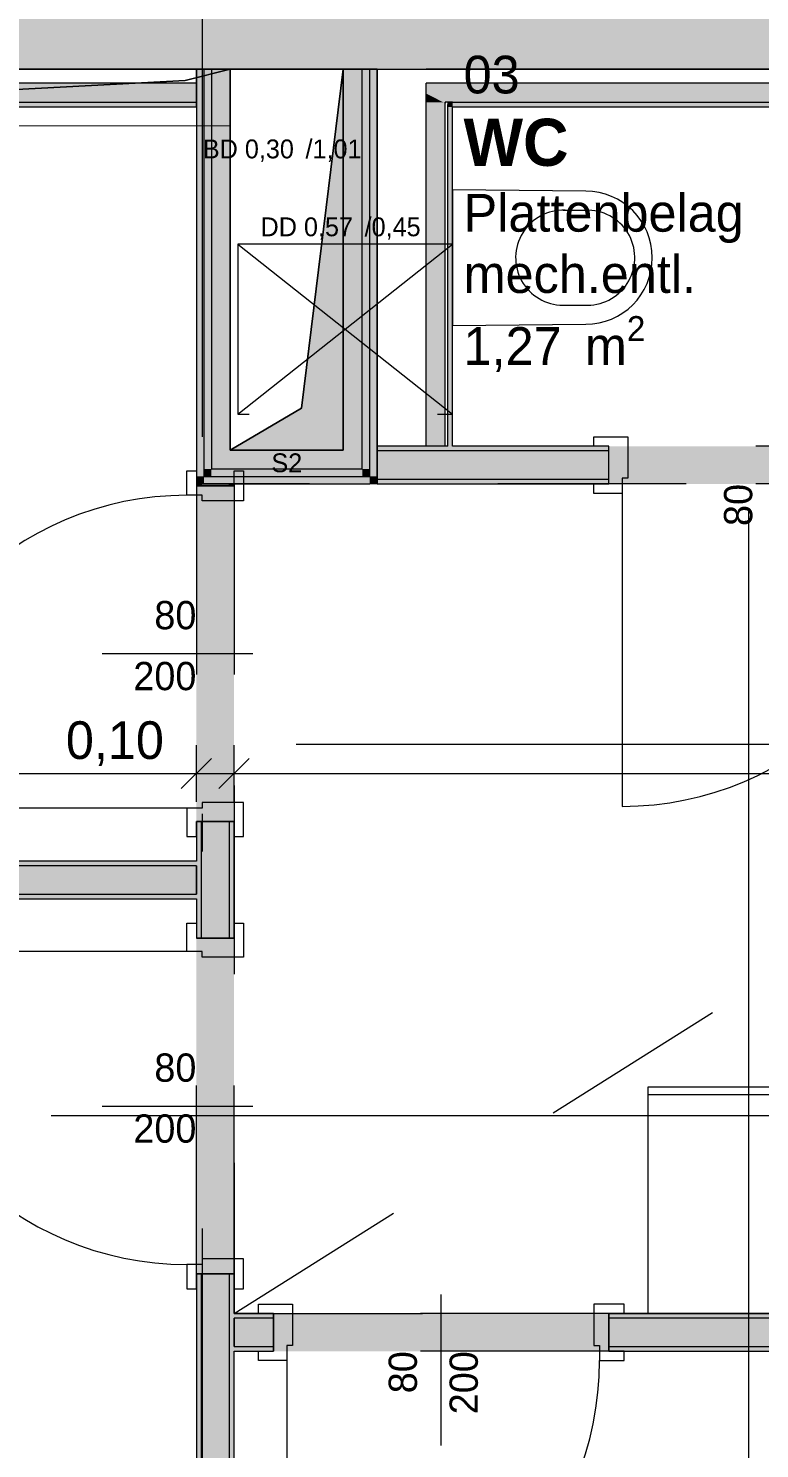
# Model space of a CAD drawing. Header units: metres. Extents: x -3 to 171, y -23 to 41.
# Drawn here: x 2.539 to 4.48, y -9.883 to -6.117 of the extents above; entities that cross this region are included whole.
import ezdxf

# ---------------------------------------------------------------- set-up
doc = ezdxf.new("R2010")
doc.units = ezdxf.units.M
doc.header["$MEASUREMENT"] = 0
for name, pattern in [('Achse', [0.004, 0.002, -0.001, 0, -0.001]), ('Schnittlinie', [0.006, 0.003, -0.0015, 0, -0.0015]), ('Strichlinie eng', [0.002, 0.0015, -0.0005]), ('Untersicht', [0.001, 0.0005, -0.0005])]:
    doc.linetypes.add(name, pattern=pattern)
for name, color, linetype in [('4._1.DG PP STG1_1_000 Achsraster', 7, 'Continuous'), ('4._1.DG PP STG1_1_120 Wand Innen tragend', 7, 'Continuous'), ('4._1.DG PP STG1_1_130 Wand Innen', 7, 'Continuous'), ('4._1.DG PP STG1_1_170 Schachtwände', 7, 'Continuous'), ('4._1.DG PP STG1_1_230 Decke abgehaengt', 7, 'Continuous'), ('4._1.DG PP STG1_1_270 Deckendurchbruchsymbol', 7, 'Continuous'), ('4._1.DG PP STG1_1_510 Möblierung', 7, 'Continuous'), ('4._1.DG PP STG1_1_540 Sanitäreinrichtung', 7, 'Continuous'), ('4._1.DG PP STG1_1_810 Raum', 7, 'Continuous'), ('4._1.DG PP STG1_1_851 Marker Schnitt', 7, 'Continuous'), ('4._1.DG PP STG1_1_950 Polierplan Bemaßung', 7, 'Continuous')]:
    doc.layers.add(name, color=color, linetype=linetype)
doc.styles.add('ERSTELLTER_STIL_2', font='')
doc.styles.add('ERSTELLTER_STIL_6', font='')
doc.styles.get('ERSTELLTER_STIL_2').set_extended_font_data('Eurostile')
doc.styles.get('ERSTELLTER_STIL_6').set_extended_font_data('Eurostile', bold=True)

msp = doc.modelspace()

# ---------------------------------------------------------------- hatches: boundary and pattern name
at = {"layer": '4._1.DG PP STG1_1_120 Wand Innen tragend', "linetype": 'Continuous', "lineweight": 13, "true_color": 0x3f7f02}
for points in [[(3.445, -6.045), (0.3322, -6.045), (0.3328, -6.225), (3.445, -6.225)], [(3.445, -6.225), (6.845, -6.225), (6.845, -6.045), (3.445, -6.045)]]:
    msp.add_hatch(color=76, dxfattribs=at).paths.add_polyline_path(points)
at = {"layer": '4._1.DG PP STG1_1_130 Wand Innen', "linetype": 'Continuous', "lineweight": 13, "true_color": 0xffaa00}
for points in [[(0.3331, -6.3125), (2.985, -6.3125), (2.985, -6.2625), (0.333, -6.2625)], [(3.645, -6.2625), (3.595, -6.2625), (3.595, -6.29), (3.64, -6.3125), (3.645, -6.3125)], [(3.645, -6.3125), (6.345, -6.3125), (6.345, -6.2625), (3.645, -6.2625)], [(3.64, -6.3125), (3.595, -6.29), (3.595, -6.3125)], [(3.595, -6.3125), (3.595, -7.225), (3.645, -7.225), (3.645, -6.315), (3.64, -6.3125)], [(3.645, -6.3125), (3.64, -6.3125), (3.645, -6.315)], [(3.465, -7.2375), (3.465, -7.3125), (4.08, -7.3125), (4.08, -7.2375)], [(2.9975, -7.325), (2.9975, -7.33), (3.0725, -7.33), (3.0725, -7.325)], [(2.9975, -8.22), (2.9975, -8.53), (3.0725, -8.53), (3.0725, -8.22)], [(0.3408, -8.4125), (2.985, -8.4125), (2.985, -8.3375), (0.3406, -8.3375)], [(2.9975, -9.42), (2.9975, -14.69), (3.0725, -14.69), (3.0725, -9.42)], [(3.085, -9.6125), (3.19, -9.6125), (3.19, -9.5375), (3.085, -9.5375)], [(4.08, -9.6125), (5.305, -9.6125), (5.305, -9.5375), (4.08, -9.5375)]]:
    msp.add_hatch(color=40, dxfattribs=at).paths.add_polyline_path(points)
at = {"layer": '4._1.DG PP STG1_1_130 Wand Innen', "linetype": 'Continuous', "lineweight": 13, "true_color": 0xfb02fe}
for points in [[(0.3332, -6.325), (2.985, -6.325), (2.985, -6.3125), (0.3331, -6.3125)], [(3.6525, -6.3125), (3.6525, -6.3188), (3.665, -6.325), (3.665, -6.3125)], [(3.665, -6.325), (3.6525, -6.3188), (3.6525, -6.325)], [(3.6525, -6.325), (3.6525, -7.225), (3.665, -7.225), (3.665, -6.325)], [(3.665, -6.325), (6.345, -6.325), (6.345, -6.3125), (3.665, -6.3125)], [(3.465, -7.225), (3.465, -7.2375), (4.08, -7.2375), (4.08, -7.225)], [(2.985, -7.325), (2.985, -7.33), (2.9975, -7.33), (2.9975, -7.325)], [(3.0725, -7.325), (3.0725, -7.33), (3.085, -7.33), (3.085, -7.325)], [(4.08, -7.3125), (3.465, -7.3125), (3.465, -7.325), (4.08, -7.325)], [(2.9975, -8.22), (2.985, -8.22), (2.985, -8.53), (2.9975, -8.53)], [(3.0725, -8.53), (3.085, -8.53), (3.085, -8.22), (3.0725, -8.22)], [(2.985, -8.325), (0.3405, -8.325), (0.3406, -8.3375), (2.985, -8.3375)], [(0.3409, -8.425), (2.985, -8.425), (2.985, -8.4125), (0.3408, -8.4125)], [(2.985, -14.69), (2.9975, -14.69), (2.9975, -9.42), (2.985, -9.42)], [(3.0725, -9.42), (3.0725, -14.69), (3.085, -14.69), (3.085, -9.42)], [(3.085, -9.525), (3.085, -9.5375), (3.19, -9.5375), (3.19, -9.525)], [(4.08, -9.5375), (5.305, -9.5375), (5.305, -9.525), (4.08, -9.525)], [(3.19, -9.6125), (3.085, -9.6125), (3.085, -9.625), (3.19, -9.625)], [(4.08, -9.6125), (4.08, -9.625), (5.305, -9.625), (5.305, -9.6125)]]:
    msp.add_hatch(color=6, dxfattribs=at).paths.add_polyline_path(points)
at = {"layer": '4._1.DG PP STG1_1_130 Wand Innen', "linetype": 'Continuous', "lineweight": 0, "true_color": 0xffffff}
for points in [[(4.08, -7.325), (4.97, -7.325), (4.97, -7.225), (4.08, -7.225)], [(3.085, -8.22), (3.085, -7.33), (2.985, -7.33), (2.985, -8.22)], [(3.085, -8.53), (2.985, -8.53), (2.985, -9.42), (3.085, -9.42)], [(3.19, -9.525), (3.19, -9.625), (4.08, -9.625), (4.08, -9.525)]]:
    msp.add_hatch(color=7, dxfattribs=at).paths.add_polyline_path(points)
at = {"layer": '4._1.DG PP STG1_1_170 Schachtwände', "linetype": 'Continuous', "lineweight": 13, "true_color": 0xfb02fe}
for points in [[(3.005, -7.305), (3.005, -6.225), (2.985, -6.225), (2.985, -7.305)], [(3.025, -7.285), (3.025, -6.225), (3.005, -6.225), (3.005, -7.285)], [(3.445, -7.285), (3.445, -6.225), (3.425, -6.225), (3.425, -7.285)], [(3.465, -7.305), (3.465, -6.225), (3.445, -6.225), (3.445, -7.305)], [(2.985, -7.325), (3.005, -7.325), (3.005, -7.305)], [(2.985, -7.305), (2.985, -7.325), (3.005, -7.305)], [(3.025, -7.285), (3.005, -7.305), (3.025, -7.305)], [(3.005, -7.285), (3.005, -7.305), (3.025, -7.285)], [(3.005, -7.325), (3.445, -7.325), (3.445, -7.305), (3.005, -7.305)], [(3.425, -7.285), (3.025, -7.285), (3.025, -7.305), (3.425, -7.305)], [(3.425, -7.305), (3.445, -7.305), (3.425, -7.285)], [(3.425, -7.285), (3.445, -7.305), (3.445, -7.285)], [(3.445, -7.325), (3.465, -7.325), (3.445, -7.305)], [(3.445, -7.305), (3.465, -7.325), (3.465, -7.305)]]:
    msp.add_hatch(color=6, dxfattribs=at).paths.add_polyline_path(points)
at = {"layer": '4._1.DG PP STG1_1_170 Schachtwände', "linetype": 'Continuous', "lineweight": 13, "true_color": 0xffaa00}
for points in [[(3.075, -7.235), (3.075, -6.225), (3.025, -6.225), (3.025, -7.235)], [(3.425, -7.235), (3.425, -6.225), (3.375, -6.225), (3.375, -7.235)], [(3.075, -7.235), (3.025, -7.285), (3.075, -7.285)], [(3.025, -7.235), (3.025, -7.285), (3.075, -7.235)], [(3.375, -7.235), (3.075, -7.235), (3.075, -7.285), (3.375, -7.285)], [(3.375, -7.285), (3.425, -7.285), (3.375, -7.235)], [(3.375, -7.235), (3.425, -7.285), (3.425, -7.235)]]:
    msp.add_hatch(color=40, dxfattribs=at).paths.add_polyline_path(points)
at = {"layer": '4._1.DG PP STG1_1_270 Deckendurchbruchsymbol', "linetype": 'Continuous', "lineweight": 0}
msp.add_hatch(color=8, dxfattribs=at).paths.add_polyline_path([(3.075, -7.235), (3.375, -7.235), (3.375, -6.225), (3.2638, -7.1238)])

# ---------------------------------------------------------------- linework, layer by layer
at = {"layer": '4._1.DG PP STG1_1_000 Achsraster', "color": 5, "linetype": 'Achse', "lineweight": 0, "ltscale": 1000}
for p, q in [((3, 3), (3, -22.5231)), ((-1.5, -9), (21, -9))]:
    msp.add_line(p, q, dxfattribs=at)
at = {"layer": '4._1.DG PP STG1_1_120 Wand Innen tragend', "color": 7, "linetype": 'Continuous', "lineweight": 18, "ltscale": 1000, "flags": 128}
for points in [[(0.3328, -6.225), (3.445, -6.225)], [(3.445, -6.225), (6.415, -6.225)]]:
    msp.add_lwpolyline(points, dxfattribs=at)
at = {"layer": '4._1.DG PP STG1_1_130 Wand Innen', "color": 7, "linetype": 'Continuous', "lineweight": 18, "ltscale": 1000}
for p, q in [((2.985, -6.2625), (0.333, -6.2625)), ((3.595, -6.29), (3.595, -6.2625)), ((3.645, -6.2625), (3.595, -6.2625)), ((3.645, -6.2625), (3.595, -6.2625)), ((6.345, -6.2625), (3.645, -6.2625)), ((0.3331, -6.3125), (2.985, -6.3125)), ((3.595, -7.225), (3.595, -6.29)), ((3.645, -6.3125), (3.645, -6.315)), ((3.6525, -6.3125), (3.645, -6.3125)), ((3.6525, -6.3125), (3.645, -6.3125)), ((3.645, -7.225), (3.645, -6.315)), ((3.6525, -6.3125), (3.6525, -6.3188)), ((3.665, -6.3125), (3.6525, -6.3125)), ((3.665, -6.3125), (3.6525, -6.3125)), ((3.6525, -7.225), (3.6525, -6.3188)), ((3.665, -6.3125), (6.345, -6.3125)), ((4.08, -7.2375), (4.08, -7.225)), ((4.08, -7.2375), (4.08, -7.225)), ((4.08, -7.2375), (4.08, -7.225)), ((4.08, -7.2375), (3.465, -7.2375)), ((4.08, -7.3125), (4.08, -7.2375)), ((4.08, -7.3125), (4.08, -7.2375)), ((4.08, -7.3125), (4.08, -7.2375)), ((2.9975, -7.33), (2.985, -7.33)), ((2.9975, -7.33), (2.985, -7.33)), ((2.9975, -7.33), (2.985, -7.33)), ((2.9975, -7.325), (2.9975, -7.33)), ((3.0725, -7.33), (2.9975, -7.33)), ((3.0725, -7.33), (2.9975, -7.33)), ((3.0725, -7.33), (2.9975, -7.33)), ((3.0725, -7.33), (3.0725, -7.325)), ((3.085, -7.33), (3.0725, -7.33)), ((3.085, -7.33), (3.0725, -7.33)), ((3.085, -7.33), (3.0725, -7.33)), ((3.465, -7.3125), (4.08, -7.3125)), ((4.08, -7.325), (4.08, -7.3125)), ((4.08, -7.325), (4.08, -7.3125)), ((4.08, -7.325), (4.08, -7.3125)), ((2.9975, -8.22), (2.985, -8.22)), ((2.9975, -8.22), (2.985, -8.22)), ((2.9975, -8.22), (2.985, -8.22)), ((2.9975, -8.22), (2.9975, -8.53)), ((3.0725, -8.22), (2.9975, -8.22)), ((3.0725, -8.22), (2.9975, -8.22)), ((3.0725, -8.22), (2.9975, -8.22)), ((3.0725, -8.53), (3.0725, -8.22)), ((3.085, -8.22), (3.0725, -8.22)), ((3.085, -8.22), (3.0725, -8.22)), ((3.085, -8.22), (3.0725, -8.22)), ((2.985, -8.3375), (0.3406, -8.3375)), ((0.3408, -8.4125), (2.985, -8.4125)), ((2.9975, -8.53), (2.985, -8.53)), ((2.9975, -8.53), (2.985, -8.53)), ((2.9975, -8.53), (2.985, -8.53)), ((3.0725, -8.53), (2.9975, -8.53)), ((3.0725, -8.53), (2.9975, -8.53)), ((3.0725, -8.53), (2.9975, -8.53)), ((3.085, -8.53), (3.0725, -8.53)), ((3.085, -8.53), (3.0725, -8.53)), ((3.085, -8.53), (3.0725, -8.53)), ((2.9975, -9.42), (2.985, -9.42)), ((2.9975, -9.42), (2.985, -9.42)), ((2.9975, -9.42), (2.985, -9.42)), ((2.9975, -9.42), (2.9975, -14.69)), ((3.0725, -9.42), (2.9975, -9.42)), ((3.0725, -9.42), (2.9975, -9.42)), ((3.0725, -9.42), (2.9975, -9.42)), ((3.0725, -14.69), (3.0725, -9.42)), ((3.085, -9.42), (3.0725, -9.42)), ((3.085, -9.42), (3.0725, -9.42)), ((3.085, -9.42), (3.0725, -9.42)), ((3.19, -9.525), (3.19, -9.5375)), ((3.19, -9.525), (3.19, -9.5375)), ((3.19, -9.525), (3.19, -9.5375)), ((4.08, -9.525), (4.08, -9.5375)), ((4.08, -9.525), (4.08, -9.5375)), ((4.08, -9.525), (4.08, -9.5375)), ((3.19, -9.5375), (3.085, -9.5375)), ((3.19, -9.5375), (3.19, -9.6125)), ((3.19, -9.5375), (3.19, -9.6125)), ((3.19, -9.5375), (3.19, -9.6125)), ((5.305, -9.5375), (4.08, -9.5375)), ((4.08, -9.5375), (4.08, -9.6125)), ((4.08, -9.5375), (4.08, -9.6125)), ((4.08, -9.5375), (4.08, -9.6125)), ((3.085, -9.6125), (3.19, -9.6125)), ((3.19, -9.6125), (3.19, -9.625)), ((3.19, -9.6125), (3.19, -9.625)), ((3.19, -9.6125), (3.19, -9.625)), ((4.08, -9.6125), (5.305, -9.6125)), ((4.08, -9.6125), (4.08, -9.625)), ((4.08, -9.6125), (4.08, -9.625)), ((4.08, -9.6125), (4.08, -9.625))]:
    msp.add_line(p, q, dxfattribs=at)
at = {"layer": '4._1.DG PP STG1_1_130 Wand Innen', "color": 7, "linetype": 'Continuous', "lineweight": 13, "ltscale": 1000}
for p, q in [((4.04, -7.225), (4.04, -7.2)), ((4.04, -7.2), (4.13, -7.2)), ((4.08, -7.225), (4.04, -7.225)), ((4.08, -7.325), (4.08, -7.225)), ((4.13, -7.2), (4.13, -7.31)), ((2.96, -7.355), (2.96, -7.29)), ((2.96, -7.29), (2.985, -7.29)), ((2.985, -7.29), (2.985, -7.33)), ((3.085, -7.33), (3.085, -7.29)), ((3.085, -7.29), (3.11, -7.29)), ((3.11, -7.29), (3.11, -7.37)), ((2.985, -7.33), (3.085, -7.33)), ((4.04, -7.35), (4.04, -7.325)), ((4.04, -7.325), (4.08, -7.325)), ((4.13, -7.31), (4.115, -7.31)), ((4.115, -7.31), (4.115, -7.35)), ((3, -7.355), (2.96, -7.355)), ((3, -7.37), (3, -7.355)), ((3.11, -7.37), (3, -7.37)), ((4.115, -7.35), (4.04, -7.35)), ((4.115, -7.35), (4.115, -8.18)), ((2.735, -7.775), (3.135, -7.775)), ((3.11, -8.17), (3, -8.17)), ((3, -8.17), (3, -8.185)), ((3.11, -8.26), (3.11, -8.17)), ((2.96, -8.185), (2.13, -8.185)), ((3, -8.185), (2.96, -8.185)), ((2.96, -8.185), (2.96, -8.26)), ((2.985, -8.26), (2.985, -8.22)), ((2.985, -8.22), (3.085, -8.22)), ((3.085, -8.22), (3.085, -8.26)), ((2.96, -8.26), (2.985, -8.26)), ((3.085, -8.26), (3.11, -8.26)), ((2.96, -8.565), (2.96, -8.49)), ((2.96, -8.49), (2.985, -8.49)), ((2.985, -8.49), (2.985, -8.53)), ((3.085, -8.53), (3.085, -8.49)), ((3.085, -8.49), (3.11, -8.49)), ((3.11, -8.49), (3.11, -8.58)), ((2.985, -8.53), (3.085, -8.53)), ((2.96, -8.565), (2.13, -8.565)), ((3, -8.565), (2.96, -8.565)), ((3, -8.58), (3, -8.565)), ((3.11, -8.58), (3, -8.58)), ((2.735, -8.975), (3.135, -8.975)), ((3, -9.395), (2.96, -9.395)), ((2.96, -9.395), (2.96, -9.46)), ((3.11, -9.38), (3, -9.38)), ((3, -9.38), (3, -9.395)), ((3.11, -9.46), (3.11, -9.38)), ((2.985, -9.46), (2.985, -9.42)), ((2.985, -9.42), (3.085, -9.42)), ((3.085, -9.42), (3.085, -9.46)), ((2.96, -9.46), (2.985, -9.46)), ((3.085, -9.46), (3.11, -9.46)), ((3.635, -9.875), (3.635, -9.475)), ((3.15, -9.525), (3.15, -9.5)), ((3.15, -9.5), (3.24, -9.5)), ((3.19, -9.525), (3.15, -9.525)), ((3.19, -9.625), (3.19, -9.525)), ((3.24, -9.5), (3.24, -9.61)), ((4.04, -9.5), (4.04, -9.61)), ((4.12, -9.5), (4.04, -9.5)), ((4.08, -9.625), (4.08, -9.525)), ((4.08, -9.525), (4.12, -9.525)), ((4.12, -9.525), (4.12, -9.5)), ((3.15, -9.65), (3.15, -9.625)), ((3.15, -9.625), (3.19, -9.625)), ((3.24, -9.61), (3.225, -9.61)), ((3.225, -9.61), (3.225, -9.65)), ((4.04, -9.61), (4.055, -9.61)), ((4.055, -9.61), (4.055, -9.65)), ((4.12, -9.625), (4.08, -9.625)), ((4.12, -9.65), (4.12, -9.625)), ((3.225, -9.65), (3.15, -9.65)), ((3.225, -9.65), (3.225, -10.48)), ((4.055, -9.65), (4.12, -9.65))]:
    msp.add_line(p, q, dxfattribs=at)
at = {"layer": '4._1.DG PP STG1_1_130 Wand Innen', "color": 8, "linetype": 'Untersicht', "lineweight": 13, "ltscale": 1000}
for p, q in [((4.97, -7.225), (4.08, -7.225)), ((2.985, -7.33), (2.985, -8.22)), ((3.085, -7.33), (3.085, -8.22)), ((4.97, -7.325), (4.08, -7.325)), ((2.985, -9.42), (2.985, -8.53)), ((3.085, -9.42), (3.085, -8.53)), ((4.08, -9.525), (3.19, -9.525)), ((4.08, -9.625), (3.19, -9.625))]:
    msp.add_line(p, q, dxfattribs=at)
at = {"layer": '4._1.DG PP STG1_1_130 Wand Innen', "color": 7, "linetype": 'Continuous', "lineweight": 18, "ltscale": 1000, "flags": 128}
for points in [[(2.985, -6.225), (0.3328, -6.225)], [(2.985, -6.325), (2.985, -6.225)], [(3.465, -6.225), (3.595, -6.225)], [(3.465, -6.225), (3.465, -7.225)], [(6.345, -6.225), (3.595, -6.225)], [(0.3332, -6.325), (2.985, -6.325)], [(3.665, -7.225), (3.665, -6.325)], [(3.665, -6.325), (5.075, -6.325)], [(3.595, -7.225), (3.465, -7.225)], [(3.6525, -7.225), (3.465, -7.225)], [(3.465, -7.225), (3.465, -7.325)], [(3.645, -7.225), (3.595, -7.225)], [(3.6525, -7.225), (3.645, -7.225)], [(4.08, -7.225), (3.665, -7.225)], [(2.985, -7.325), (2.985, -7.33)], [(3.085, -7.325), (2.985, -7.325)], [(3.085, -7.33), (3.085, -7.325)], [(3.465, -7.325), (4.08, -7.325)], [(2.985, -8.22), (2.985, -8.325)], [(3.085, -8.53), (3.085, -8.22)], [(2.985, -8.325), (0.3405, -8.325)], [(2.985, -8.4125), (2.985, -8.3375)], [(2.985, -8.3375), (2.985, -8.4125)], [(0.3409, -8.425), (2.985, -8.425)], [(2.985, -8.425), (2.985, -8.53)], [(2.985, -9.42), (2.985, -14.69)], [(3.085, -9.525), (3.085, -9.42)], [(3.19, -9.525), (3.085, -9.525)], [(5.305, -9.525), (4.08, -9.525)], [(3.085, -9.5375), (3.085, -9.6125)], [(3.085, -9.6125), (3.085, -9.5375)], [(3.085, -9.625), (3.19, -9.625)], [(3.085, -14.69), (3.085, -9.625)], [(4.08, -9.625), (5.305, -9.625)]]:
    msp.add_lwpolyline(points, dxfattribs=at)
at = {"layer": '4._1.DG PP STG1_1_130 Wand Innen', "color": 7, "linetype": 'Continuous', "lineweight": 13, "ltscale": 1000}
for centre, start, end in [((2.96, -8.185), 90, 180), ((4.115, -7.35), 270, 0), ((2.96, -8.565), 180, 270), ((3.225, -9.65), 270, 0)]:
    msp.add_arc(centre, 0.83, start, end, dxfattribs=at)
at = {"layer": '4._1.DG PP STG1_1_170 Schachtwände', "color": 7, "linetype": 'Continuous', "lineweight": 18, "ltscale": 1000}
for p, q in [((3.005, -6.225), (3.005, -7.285)), ((3.025, -6.225), (3.025, -7.235)), ((3.425, -7.235), (3.425, -6.225)), ((3.445, -7.285), (3.445, -6.225)), ((3.025, -7.235), (3.025, -7.285)), ((3.425, -7.285), (3.425, -7.235)), ((3.005, -7.285), (3.005, -7.305)), ((3.005, -7.305), (3.025, -7.305)), ((3.025, -7.285), (3.075, -7.285)), ((3.025, -7.285), (3.075, -7.285)), ((3.025, -7.305), (3.425, -7.305)), ((3.075, -7.285), (3.375, -7.285)), ((3.375, -7.285), (3.425, -7.285)), ((3.375, -7.285), (3.425, -7.285)), ((3.425, -7.305), (3.445, -7.305)), ((3.445, -7.305), (3.445, -7.285))]:
    msp.add_line(p, q, dxfattribs=at)
at = {"layer": '4._1.DG PP STG1_1_170 Schachtwände', "color": 7, "linetype": 'Continuous', "lineweight": 18, "ltscale": 1000, "flags": 128}
for points in [[(2.985, -6.225), (3.005, -6.225)], [(2.985, -6.225), (2.985, -7.325)], [(3.005, -6.225), (3.025, -6.225)], [(3.025, -6.225), (3.075, -6.225)], [(3.075, -7.235), (3.075, -6.225)], [(3.425, -6.225), (3.375, -6.225)], [(3.375, -6.225), (3.375, -7.235)], [(3.445, -6.225), (3.425, -6.225)], [(3.465, -6.225), (3.445, -6.225)], [(3.465, -7.325), (3.465, -6.225)], [(3.375, -7.235), (3.075, -7.235)], [(2.985, -7.325), (3.005, -7.325)], [(3.005, -7.325), (3.445, -7.325)], [(3.465, -7.325), (3.445, -7.325)]]:
    msp.add_lwpolyline(points, dxfattribs=at)
at = {"layer": '4._1.DG PP STG1_1_230 Decke abgehaengt', "color": 8, "linetype": 'Untersicht', "lineweight": 13, "ltscale": 1000}
msp.add_line((3.085, -9.525), (6.585, -7.325), dxfattribs=at)
at = {"layer": '4._1.DG PP STG1_1_230 Decke abgehaengt', "color": 8, "linetype": 'Untersicht', "lineweight": 13, "ltscale": 1000, "flags": 128}
msp.add_lwpolyline([(3.085, -9.525), (5.305, -9.525), (5.305, -8.925), (5.685, -8.925), (6.585, -8.925), (6.585, -7.325), (3.085, -7.325)], close=True, dxfattribs=at)
at = {"layer": '4._1.DG PP STG1_1_270 Deckendurchbruchsymbol', "color": 7, "linetype": 'Strichlinie eng', "lineweight": 13, "ltscale": 1000}
for p, q in [((3.095, -7.1395), (3.665, -6.6895)), ((3.095, -6.6895), (3.665, -7.1395))]:
    msp.add_line(p, q, dxfattribs=at)
at = {"layer": '4._1.DG PP STG1_1_270 Deckendurchbruchsymbol', "color": 1, "linetype": 'Continuous', "lineweight": 0, "ltscale": 1000, "flags": 128}
for points in [[(2.9548, -6.2548), (3.075, -6.225), (0.715, -6.2248), (0.715, -6.3748)], [(0.715, -6.3748), (3.075, -6.375), (3.075, -6.225), (2.9548, -6.2548)]]:
    msp.add_lwpolyline(points, close=True, dxfattribs=at)
at = {"layer": '4._1.DG PP STG1_1_270 Deckendurchbruchsymbol', "color": 7, "linetype": 'Continuous', "lineweight": 13, "ltscale": 1000, "flags": 128}
for points in [[(3.2638, -7.1238), (3.375, -6.225), (3.075, -6.225), (3.075, -7.235)], [(3.075, -7.235), (3.375, -7.235), (3.375, -6.225), (3.2638, -7.1238)]]:
    msp.add_lwpolyline(points, close=True, dxfattribs=at)
at = {"layer": '4._1.DG PP STG1_1_270 Deckendurchbruchsymbol', "color": 7, "linetype": 'Strichlinie eng', "lineweight": 13, "ltscale": 1000, "flags": 128}
msp.add_lwpolyline([(3.665, -7.1395), (3.665, -6.6895), (3.095, -6.6895), (3.095, -7.1395)], close=True, dxfattribs=at)
at = {"layer": '4._1.DG PP STG1_1_510 Möblierung', "color": 8, "linetype": 'Continuous', "lineweight": 13, "ltscale": 1000, "true_color": 0x7e7f7f}
msp.add_line((5.305, -8.945), (4.1834, -8.945), dxfattribs=at)
at = {"layer": '4._1.DG PP STG1_1_510 Möblierung', "color": 8, "linetype": 'Continuous', "lineweight": 13, "ltscale": 1000, "true_color": 0x7e7f7f, "flags": 128}
msp.add_lwpolyline([(5.305, -8.925), (4.1834, -8.925), (4.1834, -9.525), (5.305, -9.525)], close=True, dxfattribs=at)
at = {"layer": '4._1.DG PP STG1_1_540 Sanitäreinrichtung', "color": 150, "linetype": 'Continuous', "lineweight": 13, "ltscale": 1000, "true_color": 0x0f7ffe}
for p, q in [((3.9581, -6.5992), (4.023, -6.5992)), ((3.9581, -6.8508), (4.023, -6.8508))]:
    msp.add_line(p, q, dxfattribs=at)
at = {"layer": '4._1.DG PP STG1_1_540 Sanitäreinrichtung', "color": 150, "linetype": 'Continuous', "lineweight": 13, "ltscale": 1000, "true_color": 0x0f7ffe, "flags": 128}
msp.add_lwpolyline([(3.665, -6.545), (3.665, -6.905), (4.0185, -6.9015, 0.999827), (4.0185, -6.5485)], format="xyb", close=True, dxfattribs=at)
at = {"layer": '4._1.DG PP STG1_1_540 Sanitäreinrichtung', "color": 150, "linetype": 'Continuous', "lineweight": 13, "ltscale": 1000, "true_color": 0x0f7ffe}
for centre, start, end in [((3.9581, -6.725), 87.5706, 269.9593), ((4.0229, -6.725), 270.0407, 92.4294)]:
    msp.add_arc(centre, 0.1258, start, end, dxfattribs=at)
at = {"layer": '4._1.DG PP STG1_1_851 Marker Schnitt', "color": 7, "linetype": 'Schnittlinie', "lineweight": 13, "ltscale": 1000}
for p, q in [((4.45, 4.805), (4.45, -18.475)), ((-2.85, -8.015), (14.6743, -8.015))]:
    msp.add_line(p, q, dxfattribs=at)
at = {"layer": '4._1.DG PP STG1_1_950 Polierplan Bemaßung', "color": 8, "linetype": 'Untersicht', "lineweight": 13, "ltscale": 1000}
msp.add_line((3.085, -9.525), (6.585, -7.325), dxfattribs=at)
at = {"layer": '4._1.DG PP STG1_1_950 Polierplan Bemaßung', "color": 6, "linetype": 'Continuous', "lineweight": 13, "ltscale": 1000, "true_color": 0xfb02fe}
for p, q in [((2.985, -8.168), (2.985, -8.018)), ((3.085, -8.168), (3.085, -8.018)), ((3.025, -8.053), (2.945, -8.133)), ((3.125, -8.053), (3.045, -8.133)), ((0.3393, -8.093), (2.985, -8.093)), ((2.985, -8.093), (3.085, -8.093)), ((3.085, -8.093), (6.585, -8.093))]:
    msp.add_line(p, q, dxfattribs=at)

# ---------------------------------------------------------------- texts
at = {"layer": '4._1.DG PP STG1_1_130 Wand Innen', "color": 7, "linetype": 'Continuous', "lineweight": 13, "char_height": 0.075, "attachment_point": 9, "rotation": 90, "style": 'ERSTELLTER_STIL_2'}
for s, insert in [('\\A1;{\\pqr;\\pt0;\\fEurostile|b0|i0|c0|p0;\\W1.000000;80}', (4.4614, -7.325)), ('\\A1;{\\pqr;\\pt0;\\fEurostile|b0|i0|c0|p0;\\W1.000000;80}', (3.5714, -9.625)), ('\\A1;{\\pqr;\\pt0;\\fEurostile|b0|i0|c0|p0;\\W1.000000;200}', (3.733, -9.625))]:
    msp.add_mtext(s, dxfattribs=dict(at, insert=insert))
at = {"layer": '4._1.DG PP STG1_1_130 Wand Innen', "color": 7, "linetype": 'Continuous', "lineweight": 13, "char_height": 0.075, "attachment_point": 9, "style": 'ERSTELLTER_STIL_2'}
for s, insert in [('\\A1;{\\pqr;\\pt0;\\fEurostile|b0|i0|c0|p0;\\W1.000000;80}', (2.985, -7.7114)), ('\\A1;{\\pqr;\\pt0;\\fEurostile|b0|i0|c0|p0;\\W1.000000;200}', (2.985, -7.873)), ('\\A1;{\\pqr;\\pt0;\\fEurostile|b0|i0|c0|p0;\\W1.000000;80}', (2.985, -8.9114)), ('\\A1;{\\pqr;\\pt0;\\fEurostile|b0|i0|c0|p0;\\W1.000000;200}', (2.985, -9.073))]:
    msp.add_mtext(s, dxfattribs=dict(at, insert=insert))
at = {"layer": '4._1.DG PP STG1_1_270 Deckendurchbruchsymbol', "color": 1, "linetype": 'Continuous', "lineweight": 0, "char_height": 0.05, "style": 'ERSTELLTER_STIL_2'}
for s, insert, attachment_point in [('\\A1;{\\pqc;\\pt0;\\fEurostile|b0|i0|c0|p0;\\W1.000000;BD 0,30\\fEurostile|b0|i0|c0|p0;\\W1.000000;\\A1{\\H.66x;\\S^  ;}\\fEurostile|b0|i0|c0|p0;\\W1.000000; /1,01\\fEurostile|b0|i0|c0|p0;\\W1.000000;\\A1{\\H.66x;\\S^  ;}\\fEurostile|b0|i0|c0|p0;\\W1.000000;\\fEurostile|b0|i0|c0|p0;\\W1.000000;\\A1{\\H.66x;\\S^  ;}}', (3.225, -6.4761), 8), ('\\A1;{\\pqc;\\pt0;\\fEurostile|b0|i0|c0|p0;\\W1.000000;DD 0,57\\fEurostile|b0|i0|c0|p0;\\W1.000000;\\A1{\\H.66x;\\S^  ;}\\fEurostile|b0|i0|c0|p0;\\W1.000000; /0,45\\fEurostile|b0|i0|c0|p0;\\W1.000000;\\A1{\\H.66x;\\S^  ;}\\fEurostile|b0|i0|c0|p0;\\W1.000000;\\fEurostile|b0|i0|c0|p0;\\W1.000000;\\A1{\\H.66x;\\S^  ;}}', (3.38, -6.6827), 8), ('\\A1;{\\pqc;\\pt0;\\fEurostile|b0|i0|c0|p0;\\W1.000000;S2}', (3.225, -7.2439), 2)]:
    msp.add_mtext(s, dxfattribs=dict(at, insert=insert, attachment_point=attachment_point))
at = {"layer": '4._1.DG PP STG1_1_810 Raum', "color": 7, "linetype": 'Continuous', "lineweight": 13, "attachment_point": 1}
for s, insert, char_height, style in [('\\A1;{\\pql;\\pt0;\\fEurostile|b0|i0|c0|p0;\\W1.000000;03}', (3.6942, -6.1893), 0.1, 'ERSTELLTER_STIL_2'), ('\\A1;{\\pql;\\pt0;\\fEurostile|b1|i0|c0|p0;\\W1.000000;WC}', (3.6942, -6.3564), 0.125, 'ERSTELLTER_STIL_6'), ('\\A1;{\\pql;\\pt0;\\fEurostile|b0|i0|c0|p0;\\W1.000000;Plattenbelag}', (3.6942, -6.5559), 0.1, 'ERSTELLTER_STIL_2'), ('\\A1;{\\pql;\\pt0;\\fEurostile|b0|i0|c0|p0;\\W1.000000;mech.entl.}', (3.6942, -6.7184), 0.1, 'ERSTELLTER_STIL_2'), ('\\A1;{\\pql;\\pt0,0.05;\\fEurostile|b0|i0|c0|p0;\\W1.000000;1,27\\fEurostile|b0|i0|c0|p0;\\W1.000000;\\A1{\\H.66x;\\S^  ;}\\fEurostile|b0|i0|c0|p0;\\W1.000000; m\\fEurostile|b0|i0|c0|p0;\\W1.000000;\\A1{\\H.66x;\\S2^  ;}}', (3.6942, -6.8799), 0.1, 'ERSTELLTER_STIL_2')]:
    msp.add_mtext(s, dxfattribs=dict(at, insert=insert, char_height=char_height, style=style))
at = {"layer": '4._1.DG PP STG1_1_950 Polierplan Bemaßung', "color": 6, "linetype": 'Continuous', "lineweight": 13, "true_color": 0xfb02fe, "insert": (2.6386, -8.073), "char_height": 0.1, "width": 0.306373, "attachment_point": 7, "style": 'ERSTELLTER_STIL_2'}
msp.add_mtext('\\A1;{\\pql;\\fEurostile|b0|i0|c0|p0;\\W1.000000;0,10}', dxfattribs=at)

doc.saveas('drawing.dxf')
